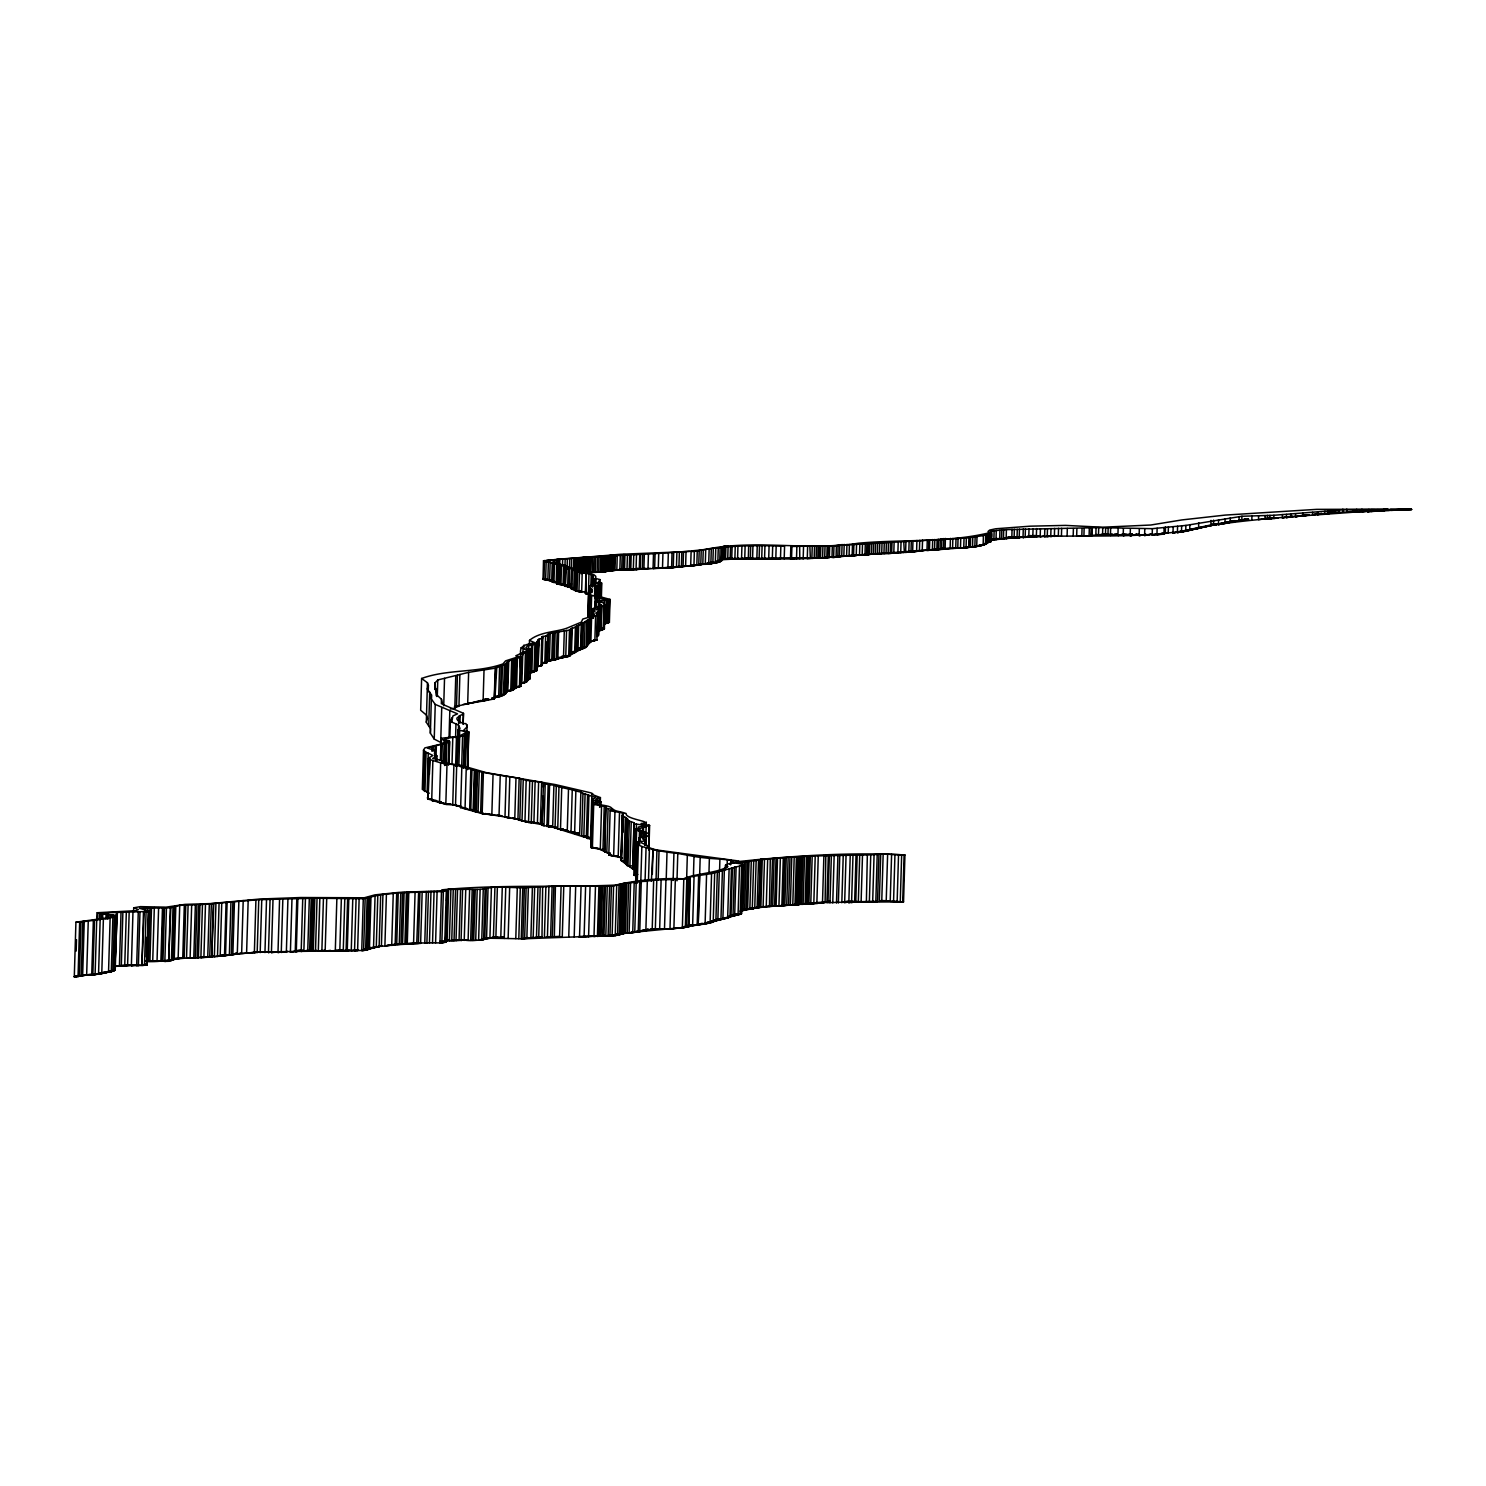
<?xml version="1.0" encoding="UTF-8"?>
<svg xmlns="http://www.w3.org/2000/svg" width="1486" height="1486" viewBox="0 0 1486 1486"><rect width="100%" height="100%" fill="white"/><g stroke="black" fill="none" stroke-linecap="round" stroke-linejoin="round"><path stroke-width="1.5" d="M519.821 683.95L526.1 682.185L530.149 678.303M441.732 707.503L440.692 742.406L434.228 739.099L430.383 733.192L430.457 728.66L426.315 722.252L427.429 718.24L426.482 715.175L420.668 710.252L421.615 678.47L427.448 682.761L428.414 685.287L427.299 689.002L431.46 694.872L431.404 699.052L435.249 704.42L457.539 713.856L452.877 715.955L451.763 722.159M891.711 901.222L903.544 901.872L869.347 902.039L870.759 854.859L883.167 854.023L904.937 854.933L903.544 901.872L890.207 901.389L891.6 854.32M502.528 816.241L482.17 813.622L460.641 807.66L460.753 805.895M728.623 916.788L741.458 913.76L742.907 865.131C739.378 862.047 724.276 862.493 726.784 866.319L727.899 866.561L725.317 867.898C714.19 873.322 693.925 873.824 683.579 878.802C660.508 877.873 637.643 880.009 615.706 885.08C557.807 887.644 499.537 884.3 441.806 889.835L443.682 890.764L398.787 892.399L374.936 894.869L364.237 897.785L300.915 897.525L259.753 899.03L210.622 903.581L184.951 904.38L166.042 907.166L140.371 906.627L133.703 907.816L138.477 909.562L135.895 910.677L97.166 912.738L113.976 915.432L107.141 917.884L75.916 922.193L74.3 976.729L94.027 974.092L74.3 976.729L78.535 975.466M76.176 951.059L76.51 939.691M78.034 976.859L79.668 922.23L110.131 918.088L116.837 915.673L101.382 913.351L102.757 912.887L146.092 911.512L148.693 911.011L139.517 908.262L170.258 907.816L179.732 905.364L196.969 904.714L195.39 957.95C178.84 957.17 162.81 962.742 146.222 961.442M81.006 921.673L79.39 976.265L74.3 976.729L79.798 975.429M82.844 921.264L81.21 975.856L74.3 976.729L86.374 974.705L83.216 974.89M84.256 920.967L82.64 975.54L89.439 974.482L86.652 975.206L88.268 920.633M115.444 916.286L114.106 970.748L91.723 974.946L93.358 920.373M116.837 915.673L115.221 969.931L92.838 974.946L94.472 920.373M96.701 920.168L95.085 974.742L114.106 970.748L98.54 974.166L100.156 919.685M96.85 920.02L97.166 912.738M97.389 920.391L97.593 913.649M99.339 918.422L99.469 913.927M100.881 918.459L101.011 913.946M102.107 918.552L102.237 914.039M102.645 918.627L102.775 914.113M103.388 919.24L101.772 973.627L112.862 971.175L114.478 917.178M105.915 918.868L106.063 914.336M107.419 918.942L107.549 914.41M108.311 918.794L108.441 914.261M110.131 918.088L108.534 972.197L112.862 971.175L98.54 974.166M111.283 971.603L112.88 917.605M115.165 951.114L116.224 914.93M116.502 912.218L114.942 970.135L111.431 970.934L115.221 969.931L112.36 969.801M114.886 966.383L117.394 912.181M121.035 912.144L119.419 966.179L115.778 966.327M115.016 966.179L126.347 965.213L115.165 966.03L124.731 965.77L126.329 911.865M129.189 911.81L127.592 965.603L124.731 965.77L129.171 965.027L124.731 965.77M132.068 965.008L127.592 965.603L131.381 965.621L132.978 911.865M133.573 912.274L133.703 907.816M138.272 911.902L136.675 965.64L131.381 965.621L135.282 965.008M140.408 965.101L136.675 965.64L138.384 965.584L139.981 911.81M143.492 911.661L141.894 965.454L138.384 965.584M144.235 911.568L141.894 965.454L147.095 964.916L142.637 965.398L147.095 964.916L148.693 911.011M145.424 912.2L145.554 907.723M146.092 911.512L144.495 965.343L147.095 964.916M146.352 956.965L146.798 937.313M147.69 912.2L147.82 907.705M146.575 965.12L148.359 910.509M148.377 961.442L149.975 907.742M151.516 907.686L149.919 961.386L145.609 960.606M154.321 907.537L152.724 961.219L147.393 960.755M158.612 907.63L157.033 961.275L147.894 960.736M162.476 907.705L160.897 961.331L164.444 960.755L162.94 961.238L164.519 907.63M164.444 960.755L161.677 961.238L163.274 907.612M179.732 905.364L178.134 958.804L181.626 957.876L162.94 961.238L164.853 961.368L166.451 907.779M174.846 906.256L173.249 959.77L164.853 961.368L168.68 961.293L170.258 907.816M170.871 907.593L168.68 961.293M173.026 907.184L171.429 960.662L164.853 961.368L173.249 959.77M174.271 906.683L172.673 960.179L164.853 961.368M175.812 905.958L174.233 959.473L170.481 959.9M184.32 904.844L182.741 958.173L183.372 957.393M184.208 958.024L185.787 904.751M188.109 904.77L186.53 958.098L190.115 957.653M191.675 904.807L190.097 958.117L193.849 957.69M193.793 957.987L195.372 904.751M195.39 957.95L197.229 957.931L198.808 904.733L258.75 899.717L313.583 898.231L363.29 898.733L380.676 894.721L400.793 892.715L443.367 891.544L448.623 889.334L480.127 889.352L494.931 886.956L522.756 887.811L555.43 886.195L613.588 885.935L623.358 883.501L656.793 879.991L688.185 878.988L690.303 876.814L711.571 873.601L742.907 865.131M197.229 957.931L198.4 957.801L199.978 904.621M202.468 904.547L200.889 957.671L198.4 957.801M213.52 956.092L200.889 957.671L203.898 957.486L205.477 904.38M199.718 957.151L207.743 957.263L209.322 904.268M203.898 957.486L209.749 957.114L211.328 904.12M213.873 956.278L209.749 957.114L211.718 956.965L213.297 903.971M213.798 903.785L211.718 956.965M215.934 903.525L214.356 956.65L209.749 957.114M219.074 903.209L217.495 956.427L214.356 956.65L224.627 955.071L217.495 956.427L224.627 955.071L220.207 955.331M221.748 903.042L220.169 956.26L229.308 954.792M226.058 902.671L224.497 955.851L228.621 954.904M227.098 902.522L225.538 955.665L241.364 953.325M230.943 902.225L229.364 955.312L236.868 953.028L237.296 954.012L262.316 951.746M232.893 901.909L231.314 954.996L241.011 953.232M232.856 954.792L234.435 901.686M237.296 954.012L238.874 900.887M243.202 900.535L241.642 953.548L258.174 952.006L363.606 950.446L381.642 945.95L370.144 948.235M266.421 951.672L246.602 953.065L248.181 900.163M255.926 899.829L254.366 952.712L258.174 952.006L257.171 952.619L258.75 899.717M260.18 952.619L261.759 899.736M264.954 952.582L266.514 899.773M272.997 899.81L271.436 952.563L273.387 951.727L268.464 952.582L270.043 899.773M283.715 951.802L277.993 952.526L279.554 899.847M282.823 899.81L281.263 952.452L285.442 951.709M287.912 899.717L286.352 952.34L287.541 951.319M300.599 950.427L290.402 952.247L291.962 899.532M296.791 899.179L295.231 951.876L300.785 950.52M297.85 898.993L296.29 951.709L302.642 950.056L301.175 951.467L302.735 898.826M305.429 898.659L303.868 951.263L308.029 950.353M309.311 898.491L307.751 951.04L310.63 950.724L312.19 898.25M309.627 950.947L311.187 898.454M312.023 950.687L313.583 898.231M314.828 898.306L313.286 950.743L316.444 950.297M315.496 950.891L317.038 898.473M322.258 950.408L318.301 950.984L319.843 898.603M323.428 898.696L321.868 951.059L324.245 950.13L325.155 951.133L342.114 950.26L339.811 950.91L341.353 898.807M326.716 898.751L325.155 951.133L330.486 950.371M342.114 950.26L335.297 950.966L336.858 898.77M344.789 898.9L343.247 950.891L349.173 950.26M347.631 898.863L346.089 950.836L349.47 950.297M348.801 898.807L347.26 950.78L353.557 950.278M352.776 898.881L351.253 950.761L357.216 950.278M358.628 950.316L354.541 950.687L356.083 898.919M357.606 950.631L359.129 898.863M363.29 898.733L361.748 950.52L366.838 950.056L368.379 897.934M365.147 898.528L363.606 950.446L366.838 950.056M365.612 950.297L367.153 898.306M369.605 897.618L368.045 949.703L361.748 950.52L369.438 949.071L370.98 897.042M364.85 949.535L373.525 947.882L375.066 895.928M377.815 895.185L376.274 947.121L364.962 949.461M380.676 894.721L379.134 946.638L381.642 945.95L370.274 947.845M382.942 894.516L381.4 946.359L411.529 943.034L441.844 942.867L446.134 941.92L447.657 890.448M386.416 894.293L384.893 946.136L395.202 944.372L387.084 945.207M393.251 893.643L391.71 945.449L395.406 944.502M395.146 945.022L396.688 893.29M398.229 893.049L396.706 944.725L420.631 943.387L422.173 891.711M397.264 944.019L399.251 944.297L400.793 892.715M402.576 892.566L401.034 944.074L399.251 944.297M404.099 892.417L402.576 943.963L401.034 944.074L418.42 943.461L419.944 891.804M406.421 892.232L404.898 944L402.576 943.963L405.938 943.963L407.48 892.194M407.257 943.87L408.799 892.139M413.554 943.61L415.096 891.897M418.643 891.749L416.767 942.941M457.781 736.722L457.985 729.793L466.808 732.115L458.933 736.313L441.398 738.263L441.528 739.396L447.49 740.901L440.265 744.282L424.885 747.885L423.491 750.133L422.321 789.363L429.305 793.227M423.696 790.645L424.847 751.396L423.491 750.133M426.315 722.252L427.448 682.761M424.94 791.518L426.092 752.343L424.847 751.396M428.209 691.882L428.414 685.287M428.73 725.539L429.714 692.03M427.114 792.502L428.265 753.216L426.092 752.343M428.507 758.176L429.863 758.807L427.987 799.115L428.507 758.176L432.928 755.464L428.265 753.216M430.383 733.192L431.46 694.872M429.398 774.299L429.863 758.807M424.773 943.201L426.296 891.563M431.98 751.322L432.11 746.771L448.883 742.108L449.236 740.678C432.556 737.205 465.192 738.579 468.257 733.155L468.814 731.836L463.446 730.555L467.236 726.71L465.917 723.589C462.127 724.276 451.521 718.035 460.14 716.493L459.936 723.199M426.891 943.164L428.432 891.489M433.132 750.913L433.262 746.362M434.748 689.448L434.934 682.947L437.776 679.956L468.629 672.359L495.172 668.161L504.404 664.744L508.769 660.899L521.809 656.738L520.936 686.309L511.165 689.151M432.872 760.628L431.702 800.322L445.819 804.335L456.406 804.929L452.728 804.873L453.917 764.696L440.655 762.857L429.175 759.365M434.228 739.099L435.249 704.42M436.234 695.745L434.934 682.947M434.655 756.745L435.082 745.991M429.454 942.96L430.996 891.359M436.921 696.544L436.438 689.132M437.293 696.098L437.776 679.956M436.085 754.869L436.364 745.786M436.03 760.832L436.16 756.43C438.704 755.594 432.723 754.424 434.785 752.157L434.042 750.207L427.411 748.071L432.11 746.771M436.884 760.46L436.977 755.817M432.537 942.941L434.079 891.34M441.342 703.807L441.472 699.256L436.717 694.854L437.051 692.086M440.395 760.572L440.859 744.765M447.007 764.194L445.819 804.335L450.425 804.372L439.484 802.793L440.655 762.857M441.342 746.083L441.398 738.263M435.584 942.96L437.107 891.433M441.751 762.281L442.289 744.337M443.72 705.794L444.537 678.359M443.422 763.823L444.24 739.991M444.648 765.513L445.466 743.111M441.472 891.563L439.949 942.941L446.134 941.92L445.781 927.747M445.577 764.956L446.227 742.74M446.19 764.714L446.859 742.517M443.367 891.544L441.844 942.867L446.134 941.92L440.45 942.495L446.134 941.92M448.233 764.213L448.883 742.108M449.051 737.149L449.831 710.735M448.512 765.216L449.032 747.365M448.772 763.785L449.441 741.663M449.051 763.563L449.719 741.403M449.886 737.372L450.351 721.527L451.893 717.701M444.778 942.495L446.302 891.117M446.58 900.887L446.896 889.687M440.283 941.065L442.159 942.273L445.67 941.604L446.079 928.174M446.543 912.478L447.212 890.077M445.373 941.177L446.394 927.487M446.524 923.01L447.527 889.482M451.985 764.436L452.784 737.855M448.623 889.334L447.1 940.749L441.398 941.845L445.67 941.604M450.314 709.026L454.809 708.135L455.756 676.26M468.592 939.765L449.385 940.805L448.772 939.672L447.1 940.749L449.385 940.805L450.908 889.26M455.57 737.558L455.961 723.886L450.351 721.527M454.809 708.135L456.481 707.02L457.428 675.201M455.608 766.293L456.462 737.632M453.917 764.696L456.704 765.16L455.515 805.393L467.087 808.7L462.722 807.53M453.267 889.297L451.744 940.787L460.084 939.895M456.889 765.866L457.725 737.186M459.88 674.495L458.951 706.24L456.481 707.02M457.279 765.531L458.561 725.261L455.961 723.886M458.58 723.608L458.784 716.902M459.471 737.446L459.676 730.518M458.877 765.216L459.713 736.592M454.029 940.768L455.552 889.334M457.539 889.408L456.016 940.749L460.084 939.988M461.682 766.665L462.592 735.941M463.075 723.682L463.483 713.317L442.531 704.308L441.472 699.256M460.641 807.66L461.83 767.092L456.704 765.16M463.149 724.388L463.483 713.317M463.372 768.262L464.468 734.938M459.044 940.731L460.567 889.464M464.059 767.538L465.044 734.678M465.118 766.85L466.084 733.991M465.211 767.073L466.177 734.233M468.629 672.359L467.681 703.807L454.437 706.704M466.901 731.446L467.106 724.648M462.592 889.464L461.069 940.749L462.109 939.598C475.947 943.053 489.897 936.514 503.754 937.257L504.237 938.446L522.868 938.836L611.805 935.567L603.948 935.92L605.434 886.009M466.251 768.039L465.044 808.793L473.347 810.223L470.765 810.149L471.991 769.395L461.83 767.092M467.366 736.09L467.496 731.446M467.217 768.151L468.257 733.155M467.551 769.655L468.647 732.449M467.7 768.968L468.814 731.836M464.226 940.434L465.75 889.371M470.765 810.149L472.102 809.591L469.65 809.74L470.858 769.005M468.109 940.285L469.632 889.315M474.331 770.287L477.563 770.974L476.356 811.802L477.749 811.523L473.105 811.133L474.331 770.287L471.991 769.395M474.981 770.528L473.774 811.337L476.597 811.263L475.557 811.616L476.765 770.788M470.69 940.378L472.195 889.501M476.319 770.714L475.111 811.56L476.597 811.263M472.288 940.415L473.793 889.594M473.718 940.397L475.241 889.594M479.291 771.364L478.083 812.173L482.876 812.675L480.647 813.065L481.854 772.181L477.563 770.974M475.706 940.304L477.21 889.482M484.027 669.945L483.099 701.039L463.205 704.42M480.127 889.352L478.622 940.174L483.619 939.691L485.142 888.684M483.377 772.739L482.17 813.622L493.315 814.774L491.829 815.108L493.055 774.15L481.854 772.181M481.761 939.988L483.266 889.092M486.293 888.256L484.77 939.301L478.622 940.174L494.522 937.22L481.297 938.966M488.04 887.866L486.535 938.892L482.188 939.449M489.043 699.423L483.099 701.039L494.262 698.94L495.172 668.161M494.262 698.94L495.897 667.047M496.826 666.694L494.987 697.807M491.42 887.272L489.916 938.26L504.237 938.446L505.76 887.439M499.612 666.1L498.702 696.767L491.717 698.234M492.089 698.067L500.336 696.432L501.246 665.821M494.931 886.956L493.408 937.963L497.587 936.979L495.86 937.982L497.383 886.956M502.472 665.468L501.562 696.061L500.336 696.432M500.243 774.93L499.017 815.944L521.159 819.919L517.927 819.585L519.153 778.218L493.055 774.15M493.055 697.881L503.494 695.281L504.404 664.744M494.912 696.804L504.293 694.575L505.203 664.149M502.064 694.333L500.522 695.689L505.704 693.665L505.314 684.526M506.262 663.74L505.37 694.073L501.191 695.169L504.293 694.575M505.704 693.665L506.615 663.406M505.054 693.163L506.819 662.236M508.101 661.734L507.19 691.9L505.909 692.402M508.769 660.899L507.71 691.454L503.995 692.606M502.287 887.142L500.763 938.168L503.754 937.257L495.86 937.982M509.828 776.658L508.602 817.987L510.274 817.709L504.98 817.077L506.206 775.896M511.648 660.564L510.757 690.656L504.497 691.882M517.444 657.759L516.571 687.498L510.757 690.656L512.28 690.358L513.172 660.323M514.36 659.821L513.469 689.801L512.28 690.358M515.493 659.208L514.602 689.132L506.169 691.139M508.138 938.465L509.661 887.569M515.642 688.241L516.534 658.428M514.769 818.99L512.15 818.006L518.298 819.139L514.769 818.99L515.995 777.68M520.341 657.183L519.468 686.811L515.902 687.164M520.676 654.36C518.985 644.441 526.936 644.831 534.533 642.621L529.499 640.373L529.369 644.664M520.843 672.211C520.044 654.249 516.385 656.496 528.719 651.221C536.149 648.732 521.865 648.936 527.14 646.577L527.363 645.537C539.771 645.091 533.808 640.355 542.854 637.921L541.721 636.751L547.814 635.636L546.997 662.663L542.111 663.573L546.997 662.663M521.883 683.43L522.756 654.044M522.831 654.917L523.035 648.267L520.88 647.729M523.759 649.475L523.889 645.091M515.791 938.595L517.295 887.774M521.029 778.961L519.803 820.383L539.009 823.207L522.013 821.015L523.239 779.556L519.153 778.218M525.431 653.338L524.558 682.65L520.119 683.523M519.84 683.523L526.1 682.185L526.973 652.911M518.8 938.688L520.304 887.774M528.217 651.76L527.214 681.535L523.759 682.204M527.864 680.291L528.719 651.221M528.644 649.754L528.775 645.37M528.589 679.604L529.443 650.627M522.756 887.811L521.252 938.836L541.981 936.886L542.65 886.77M523.239 779.556L526.174 780.299L524.948 821.832L527.809 822.092M529.796 662.347L530.186 649.085M530.149 679.046L531.004 649.568M524.372 887.755L522.868 938.836L527.734 937.592L526.861 938.372L528.366 887.421M531.542 644.738L530.706 673.084L536.743 670.65L537.43 641.283M531.858 672.434L532.694 644.2M526.137 887.514L524.632 938.52L527.734 937.592M529.759 780.986L528.533 822.575L531.245 822.947L532.471 781.283L526.174 780.299M534.923 643.754L534.087 671.765L529.722 672.675M531.375 672.118L535.462 671.17L536.297 643.327M532.378 671.282L530.613 671.969L536.743 670.65L536.743 653.914M535.424 669.387L537.133 668.793L537.951 639.63M537.133 668.793L538.471 640.317M537.115 667.455L538.805 639.11M535.127 781.432L541.628 782.342L540.402 824.061L543.226 824.006L542.279 824.693L533.883 823.114L535.127 781.432L532.471 781.283M537.988 666.824L539.399 638.757M532.397 887.235L530.892 938.112L539.009 937.09L536.465 937.815L537.969 887.086M558.532 582.846L543.022 579.15L543.505 560.761L620.479 554.278L689.393 551.51M538.582 666.397L540.978 665.672L541.796 638.126M533.158 938.056L534.663 887.216M541.647 645.723L541.926 636.621M542.966 578.518L549.987 580.004L543.969 579.559L544.452 560.556M537.412 823.355L538.638 781.729M542.91 636.342L542.037 665.449L536.873 666.527M543.505 560.761L546.161 561.857L545.622 579.911L546.737 579.67M545.622 636.027L544.823 663.165L546.235 662.496L546.662 641.971M547.851 580.19L548.371 562.08L546.161 561.857M541.851 662.997L546.384 661.753L546.922 643.549M540.217 886.956L538.712 937.592L541.981 936.886L536.465 937.815M556.08 827.461L541.963 825.324L543.523 782.843L541.628 782.342M543.133 796.069L541.963 825.324M543.393 787.246L543.523 782.843M989.88 540.44C1063.382 530.409 1138.369 543.635 1210.886 525.505C1268.988 516.478 1331.196 514.825 1388.128 509.215L1316.596 509.364L1225.226 515.085L1181.853 519.933L1150.758 525.022L1102.426 527.233L1065.573 525.394L1030.262 526.174L995.694 528.775L989.657 530.075L988.041 531.486L988.989 532.842C946.935 542.966 901.612 539.195 858.295 543.226C807.752 551.139 755.092 539.046 705.516 549.411C654.899 555.337 603.799 554.798 553.182 559.776L552.736 581.546L554.278 580.84L549.616 580.469L550.154 562.302L548.371 562.08M585.094 622.17L584.332 647.729L577.07 649.233C587.472 651.611 587.583 639.704 596.926 639.964L597.651 615.13C589.162 617.526 583.979 623.637 575.416 626.943L569.472 630.064L548.631 633.705L547.832 660.954L546.384 661.753M543.969 825.956L545.213 784.032L543.207 783.438M550.191 633.556L549.393 660.768L547.832 660.954L569.881 656.069L570.661 629.748M552.142 581.88L552.513 562.674L550.154 562.302M554.705 559.609L553.925 582.475L556.228 582.716L557.324 582.382L552.29 582.01L552.513 562.674M553.368 562.934L552.829 581.193L549.616 580.469M548.167 784.459L549.597 784.719L548.353 826.699L551.77 826.197L546.922 826.42L548.167 784.459L545.213 784.032M583.478 622.671L582.716 648.305L569.621 655.456L549.393 660.768L551.752 660.434L552.569 633.296M545.882 886.659L544.396 937.202L558.959 936.403M551.752 660.434L552.829 660.118L553.628 633.017M556.266 563.714L556.396 559.349M556.228 582.716L556.767 564.123L552.829 563.658M555.151 632.776L554.352 659.803L549.393 660.768L563.51 657.406L564.308 630.677M557.213 564.94L564.327 565.869L565.98 567.299L565.423 586.357L571.739 587.249L556.656 583.812L557.213 564.94L560.055 564.364L556.767 564.123M557.436 563.64L557.566 559.256M564.327 565.869L563.77 584.741L556.656 583.812L557.882 564.81M547.424 937.016L548.928 886.436M558.29 565.664L558.495 559.163M560.018 565.423L559.442 584.351L557.993 584.184L558.55 565.256M558.625 632.052L557.826 658.967L554.352 659.803L556.377 659.431L557.176 632.479M559.702 565.59L559.888 559.126M549.597 784.719L553.906 785.147L552.662 827.2L583.812 836.99L590.091 837.621M563.64 565.776L563.083 584.648L564.011 584.184L560.946 584.518L561.504 565.609M563.77 886.325L562.265 936.942L550.619 936.886L552.105 886.306M562.47 565.46L562.674 559.126M555.04 828.204L556.303 786.131L553.906 785.147M553.851 886.232L552.346 936.849L559.59 936.923L561.095 886.288M564.55 566.352L563.993 585.354L566.147 585.354M555.43 886.195L554.352 936.273M564.921 567.466L565.163 559.145M557.733 828.947L563.12 829.002L557.733 828.947L558.977 786.744L556.303 786.131M564.921 585.874L565.497 566.89M565.219 586.171L565.776 567.15M567.058 569.398L567.355 559.089M561.727 787.524L568.506 789.01L567.243 831.287L568.005 830.711L560.482 829.708L561.727 787.524L558.977 786.744M571.386 583.404L571.256 587.713L567.671 587.044L568.246 567.819L565.98 567.299M563.064 656.775L569.881 656.069L565.757 656.998L566.556 630.361M569.435 569.268L569.732 559.052M568.246 567.819L569.77 567.986L569.194 587.23L570.643 586.951M568.674 656.44L569.472 630.064M586.691 592.134L576.048 591.094L570.754 588.475L571.831 568.358L569.77 567.986M571.441 568.284L571.701 559.015M569.881 646.633L570.401 629.024M571.33 569.027L572.519 569.435L571.943 588.846L574.376 588.122L571.256 587.713M571.627 628.374L570.847 654.75L567.633 655.605M573.466 570.438L573.819 558.903M571.441 654.044L572.221 627.779M572.519 569.435L574.32 570.048L573.745 589.422L576.085 589.162M574.896 570.308L575.249 558.755M575.082 590.035L575.472 570.29L574.32 570.048M575.714 590.722L575.472 570.29M576.271 570.16L576.605 558.625M576.624 571.367L576.048 591.094L580.617 590.778L578.908 591.614L579.503 571.831L576.308 571.014M575.416 626.943L574.655 652.986L570.568 653.673M579.503 571.831L582.233 572.073L581.639 592.041L577.014 591.279L578.035 558.587M570.122 653.45L575.546 652.094L576.327 626.089M578.444 572.184L578.853 558.457M568.506 789.01L572.259 789.79L571.014 832.141L575.231 832.383L567.243 831.287M576.549 651.277L577.311 625.439M578.853 572.017L579.261 558.29M568.748 936.979L570.234 886.529M579.707 571.887L580.116 558.216M578.741 624.603L577.98 650.385L571.85 651.982M580.264 571.776L580.654 558.123M581.007 573.689L581.472 557.844M581.806 573.466L582.289 557.64M582.066 573.373L582.531 557.51M578.5 833.627L574.599 833.535L575.862 790.979L572.259 789.79M574.933 650.701L580.506 649.419L581.267 623.786M582.902 573.28L583.366 557.454M581.955 623.377L581.193 649.048L577.107 649.902M577.311 649.716L581.583 648.676L582.345 622.95M583.812 573.132L584.295 557.269M553.182 559.776C530.799 560.742 568.581 564.996 566.519 566.11C579.001 571.237 589.31 573.893 603.725 571.497L584.518 572.872L585.001 556.99M574.19 936.942L575.676 886.659M585.986 573.076L586.004 593.731L588.345 594.326L585.335 593.416L585.986 573.076L587.88 572.593L582.233 572.073M586.004 572.723L586.487 556.86M579.614 834.872L580.877 792.112L575.862 790.979M587.49 572.704L587.954 556.916M577.385 649.103L586.171 647.302L586.933 621.668M589.088 556.916L588.623 572.593L592.45 572.11L592.524 556.674M586.71 646.819L587.509 620.684M588.958 573.986L587.899 616.04L589.459 617.526L590.128 594.994C585.447 592.673 596.518 593.081 590.629 590.481C597.836 589.533 579.651 585.8 595.905 585.075L594.047 583.738L598.932 582.772C592.115 582.716 599.842 578.908 593.1 578.407L592.58 577.738C596.09 575.528 588.363 573.559 586.598 573.559M580.877 792.112L582.958 793.32L581.695 836.172L585.651 835.931M587.286 645.686L588.029 620.256M588.029 616.467L588.697 593.991M590.035 556.786L589.57 572.519L590.574 572.147M589.255 609.111L589.218 586.246M587.862 644.924L588.623 619.588M588.902 616.894L589.57 594.381M589.459 592.58L589.589 588.196M603.948 935.92L579.54 936.886L581.045 886.715M589.701 593.917L589.886 587.416M589.979 594.363L590.183 587.824M590.685 572.389L591.149 556.674M590.852 585.911L591.205 574.618M583.812 836.99L585.094 794.063L582.958 793.32M589.459 642.714L590.221 617.637M589.738 642.119L590.481 616.969M590.982 617.953L591.651 595.347L590.128 594.994M592.245 586.71L592.598 575.379M590.871 641.711L591.614 616.634M592.301 586.951L592.58 577.738M592.895 585.335L593.193 576.011M592.32 617.526L592.58 608.703L601.57 604.895L599.805 604.17L599.768 602.592L595.236 601.681L595.05 608.071M593.49 586.153L593.694 579.28M600.827 556.693L600.381 572.036L602.034 571.794L593.731 572.277L594.196 556.786M587.602 794.713L591.818 796.292L590.536 839.33L586.32 837.658L587.602 794.713L585.094 794.063M592.691 616.709L592.84 612.232L595.18 611.062L593.23 609.594L592.97 618.399M593.36 618.046L593.62 609.204L592.58 608.703M594.419 585.763L594.623 578.834M585.595 886.733L584.109 936.682L600.325 935.623L598.895 936.403L600.381 886.232M594.623 597.706C597.632 594.047 591.688 589.831 596.536 589.478C591.019 587.639 597.669 587.397 595.384 585.948L594.809 609.539M594.994 585.744L595.106 581.546M595.719 556.86L595.273 572.091L597.112 571.961L597.558 556.804M587.676 838.661L588.958 795.642M595.44 595.905L595.7 587.156M595.905 597.576L596.202 586.116M595.607 615.91L594.864 640.819L589.106 641.729M595.7 608.368L596.072 601.254L605.694 599.174L591.651 595.347M596.239 597.576L596.332 585.67L601.811 583.069L601.366 597.911M596.35 605.359L596.536 589.478M596.369 606.474L596.648 597.316M597.019 602.164L597.149 597.576M597.093 596.369L597.409 585.503M599.527 610.579L597.669 611.898L596.945 636.491L598.802 635.079L599.527 610.579L596.257 609.501L598.208 609C593.861 606.455 610.282 606.975 602.387 602.48L598.171 601.681L610.077 599.415L609.39 622.244L603.78 623.786L609.39 622.244L605.118 622.857M599.118 556.767L598.672 572.11L600.158 571.906M610.43 853.373C603.52 852.295 599.23 847.261 591.168 847.652L592.338 800.155L595.775 797.369L591.818 796.292M598.171 598.301L598.561 585.28M588.586 936.719L590.072 886.64M592.338 800.155L597.595 801.586L592.078 803.424L591.168 847.652L592.933 847.28L590.778 846.89M598.728 598.821L599.174 583.849M598.635 606.529L598.765 602.257M598.858 598.542L599.304 583.645M592.152 832.662L591.056 843.602M592.951 805.338L593.155 798.521M598.208 635.841L598.932 607.328M599.137 599.155L599.582 584.109M599.805 584.202L599.935 579.577L595.812 578.481L595.756 576.252C593.007 572.63 586.58 574.896 589.348 572.333M592.45 804.13L593.694 804.446L592.394 848.042L599.898 848.785M600.195 598.338L600.641 583.515M598.226 631.346L599.378 630.937L600.103 606.994M601.087 591.224L601.347 582.735L598.486 581.918L599.935 579.577M601.979 556.656L601.533 571.98L600.381 572.036L604.003 571.404M599.378 630.937L600.79 630.435L601.496 606.585M603.149 556.581L602.684 571.831L601.533 571.98L616.82 570.122L602.684 571.831L608.424 570.847L608.87 555.578M600.79 630.435L601.941 606.121M597.298 802.626L597.428 798.093L600.437 797.61L600.177 806.694M604.375 556.414L603.91 571.794L608.424 570.847L602.684 571.831L617.284 569.844M595.477 886.473L593.991 936.644L598.226 935.92M601.236 629.971L603.149 629.47L603.855 605.694M604.059 614.517L604.468 600.604M605.842 556.266L605.396 571.553L606.957 571.144L607.421 555.894M604.709 605.341L604.003 629.098L599.582 630.287M599.044 802.291L599.192 797.759M600.084 629.897L604.393 628.727L605.099 604.988M606.325 571.348L606.79 556.098M599.62 807.251L599.75 802.663L601.068 801.957L600.938 806.545M606.307 600.455L605.619 623.563L607.997 622.894L608.684 600.01M607.533 571.014L607.978 555.783M598.914 886.343L597.409 936.496L600.325 935.623M606.864 623.284L607.533 600.307M601.589 805.523L600.288 849.416L604.43 849.453L602.945 850.103L604.245 806.174L593.694 804.446M609.576 555.43L609.13 570.717L611.192 570.234L611.285 555.225M608.536 615.148L608.944 601.384M610.486 555.318L610.022 570.587L611.192 570.234L600.381 572.036M609.557 599.731L608.87 622.541L603.78 623.786L607.997 622.894M600.251 936.273L601.737 886.213M602.424 886.158L600.938 936.199L604.616 935.326L602.573 936.106L604.059 886.12M611.656 570.345L612.102 555.132M612.826 555.095L612.362 570.252L614.09 570.122L614.535 555.058M604.468 851.645L605.824 806.972L604.245 806.174M613.477 555.058L613.737 569.992M604.858 852.202L605.824 806.972M615 570.141L615.445 555.058M606.177 808.068L608.09 808.644L606.79 852.797L609.892 852.871M609.594 886.046L608.108 935.994L609.539 935.697L605.805 935.883L607.272 885.916M617.266 554.984L616.82 570.122L671.598 567.782L703.138 564.067L693.962 565.627L694.371 551.436C724.165 545.548 753.681 544.879 784.571 546.328L784.199 558.81L744.746 558.457L720.989 559.776M622.318 857.979L608.814 855.026L610.133 810.762L613.124 809.647L608.09 808.644M623.749 554.427L623.303 569.565L626.498 569.008L619.866 569.9L620.312 554.724M611.415 886.027L609.929 935.939L608.108 935.994L612.176 935.548M622.17 554.612L621.724 569.788L623.303 569.565M610.616 854.58L608.814 855.026L617.693 856.14L613.644 856.122L614.963 811.635L610.133 810.762M619.569 933.449L628.578 932.762L609.929 935.939L612.121 935.753L613.588 885.935M645.964 568.414L624.529 569.602L624.974 554.482M616.709 885.675L615.241 935.493L612.121 935.753L619.383 934.917L615.241 935.493L619.383 934.917L620.609 884.374M619.513 812.378L618.195 856.939L621.092 857.478L622.411 812.861L614.963 811.635M627.445 554.742L626.981 569.825L632.404 569.305L630.77 569.77L631.197 554.835M617.526 935.233L619.012 885.359M629.265 569.844L629.711 554.817M635.246 865.149L635.116 869.681L633.017 869.199L620.999 860.468L622.318 815.628L623.637 813.381L622.411 812.861M620.999 860.468L621.91 846.649M622.374 830.953L622.838 815.275M621.092 884.04L619.606 934.285L609.929 935.939C632.925 932.521 610.226 936.96 615.761 934.211L628.578 932.762M623.024 813.845L621.631 860.821L625.866 861.248M622.95 832.364L623.358 818.953M622.058 883.761L620.554 934.044L614.795 934.898L623.99 933.505L625.476 883.297M614.22 935.233L621.872 933.765L623.358 883.501M624.027 862.307L625.365 817.411L622.318 815.628M650.366 568.358L633.315 569.732L633.76 554.798M624.361 883.408L622.875 933.654L623.86 933.097L621.872 933.765M625.253 863.255L626.572 818.284L625.365 817.411M626.275 864.22L627.612 819.157L626.572 818.284M626.646 865.502L627.612 819.157M642.732 553.981L642.286 568.859L636.045 569.64L636.491 554.761M625.383 933.338L626.869 883.167M627.984 820.421L629.321 821.164L627.965 866.245L631.587 865.855M628.671 883.167L627.185 933.227L654.75 928.824L671.913 928.843L688.631 926.948L638.2 931.833L639.686 882.145M629.897 866.821L631.234 821.684L629.321 821.164M639.296 569.435L639.742 554.538M630.584 883.111L629.098 933.097L648.398 929.382L627.185 933.227L632.386 932.316M640.206 569.138L640.652 554.204M632.609 868.753L633.983 822.798L631.234 821.684M633.017 869.199L633.983 822.798M634.373 823.801L645.277 825.454L638.237 827.126L638.72 828.185L635.172 829.299L633.816 875.161L637.345 875.403L633.816 875.161L635.395 874.734M684.972 926.261L688.501 926.8L671.913 928.843L654.75 928.824L632.72 932.651L634.206 882.777M643.902 568.636L644.348 553.814M636.249 831.064L636.454 824.247M635.265 875.978L636.621 830.061L635.172 829.299M635.729 882.461L636.937 842.228L640.837 841.206L638.869 837.974L646.113 835.485L646.206 834.408L636.621 830.061M636.119 883.111L636.937 842.228M636.212 882.554L634.745 932.372L654.75 928.824L652.187 929.753L653.654 880.344M637.773 848.543L637.958 841.838M637.253 883.223L638.386 844.94L640.002 843.844L637.327 842.803M638.739 842.413L638.869 837.974M639.166 842.395L639.519 830.934M640.002 838.364L640.206 831.454M648.007 568.562L648.435 553.888M640.447 838.958L640.652 832.049M641.395 837.157L641.525 832.55M640.763 882.591L641.841 846.481L638.386 844.94M641.246 881.867L639.779 931.536L654.75 928.824L645.853 930.626L647.32 881.068M642.676 832.383L642.862 827.423L649.623 825.492L641.042 823.56C656.088 821.832 625.104 819.548 626.126 813.492C616.857 810.372 615.78 812.155 610.95 807.455C607.254 804.52 586.301 804.335 599.75 802.663M643.029 837.788L643.159 833.163M643.382 833.925L643.587 827.07M644.701 844.531L644.831 840.11C638.07 837.305 648.713 838.197 649.103 833.795L638.441 829.262L642.862 827.423M644.72 845.534L644.831 840.11M644.887 838.178L645.035 833.553M653.506 553.869L653.06 568.414L675.294 566.946L671.598 567.782L672.025 553.201M645.407 845.107L645.556 840.482M645.946 833.442L646.299 822.018M645.054 881.551L646.057 847.652L641.841 846.481M646.057 845.367L646.336 836.507M655.066 553.888L654.639 568.376L670.558 567.429L667.901 567.931L668.328 553.349M648.62 836.321L648.955 824.953M648.658 847.243L648.992 835.671M648.62 849.973L649.103 833.795M648.955 848.246L649.623 825.492M648.49 880.065L649.438 848.395L646.057 847.652M658.279 568.172L658.725 553.554M651.37 881.384L653.041 849.472L652.298 874.381M662.942 553.442L662.496 568.042L666.805 567.689M656.05 879.898L656.923 850.401L652.317 849.676M655.326 929.307L656.793 879.991M658.149 880.288L659.041 850.754L656.923 850.401M661.121 879.731L659.654 929.159L662.663 928.731M673.678 552.996L673.251 567.522L694.073 565.423L676.464 567.095L676.892 552.643M664.502 928.806L665.951 879.563M666.211 879.489L667.01 852.128L659.041 850.754M679.362 552.346L678.935 566.76L683.077 566.37L683.504 551.975M671.449 879.619L670 928.453L671.913 928.843M681.833 552.068L681.405 566.463L682.26 566.036M673.121 880.455L673.938 853.094L667.01 852.128M675.331 879.563L673.901 928.1L682.111 927.951M685.603 566.296L686.03 551.919M676.984 880.845L677.783 853.41L673.938 853.094M683.801 879.303L682.371 927.431L684.693 927.598M686.662 878.152L687.331 855.193L677.783 853.41M686.792 879.118L685.362 926.967L682.371 927.431L688.501 926.8M696.823 565.367L697.231 551.232M688.185 878.988L686.755 926.818L685.362 926.967L688.631 926.948L689.95 877.799M687.832 926.818L686.755 926.818L688.631 926.948L689.337 877.279M693.962 565.627L698.773 564.959L699.182 550.86M693.349 925.258L684.972 926.874L688.854 926.112L690.303 876.814M703.101 564.011L698.773 564.959L700.798 564.624L701.206 550.563M693.386 877.093L693.999 856.456L687.331 855.193M703.231 550.303L702.822 564.327L700.798 564.624M688.854 926.112L692.625 925.611L694.073 876.313M707.225 563.25L711.515 562.321L702.822 564.327L705.293 564.29L705.701 550.322M703.194 923.493L692.625 925.611L697.175 925.128L698.643 875.83M699.646 875.663L698.179 925.016L700.185 857.403L693.999 856.456M709.119 550.061L708.692 563.937L705.293 564.29L713.503 562.34M722.122 547.238L721.397 561.132L708.692 563.937L710.865 563.677L711.274 549.839M713.261 549.56L712.853 563.343L710.865 563.677L721.397 561.132L721.806 547.758M715.732 549.188L715.323 562.915L712.853 563.343L721.397 561.132L705.293 564.29M706.574 874.437L705.107 923.976L692.625 925.611M720.116 548.334L719.726 561.894L715.323 562.915L717.831 562.432L718.24 548.78M708.971 872.171L709.379 858.369L700.185 857.403M742.016 885.545L741.458 913.76L705.107 923.976L710.104 922.899L711.571 873.601M717.627 561.374L722.233 560.018L722.623 546.829M722.976 546.532L722.233 560.018M716.048 561.225L723.255 559.312L723.663 546.086M710.104 922.899L713.206 922.082L714.673 872.858M724.778 545.845L724.388 558.996L723.255 559.312M725.911 545.752L725.521 558.847L780.484 558.717L780.856 546.179M713.206 922.082L698.067 924.924L715.88 920.93L717.348 871.762M728.121 545.715L727.731 558.736L731.001 558.272L730.183 558.736L730.555 545.715M713.317 921.171L717.849 920.205L719.317 871.093M719.577 870.647L719.911 859.112L709.379 858.369M711.831 921.19L720.951 919.593L722.419 870.276M732.134 545.734L731.744 558.736L738.951 558.29L737.576 558.717L737.966 545.789M724.351 869.979L722.883 919.351L729.997 917.103L731.446 868.195M725.298 869.626L725.428 865.168M725.595 869.05L725.725 864.611M734.883 558.625L735.273 545.659M727.1 866.728L727.304 859.781L719.911 859.112M727.657 918.162L729.106 869.143M730.648 864.871L730.778 860.245L727.304 859.781M732.449 867.638L731.001 916.565L722.939 918.255M745.118 546.161L744.746 558.457L749.78 558.104L741.551 558.736L741.923 546.068M734.455 866.988L733.007 915.859L728.437 916.379M741.663 865.818L740.214 914.336L734.678 915.562L736.127 866.71M748.665 546.124L748.312 558.495L816.724 558.03L770.64 558.513L772.33 558.643L772.701 545.956M738.059 914.893L739.508 866.282M750.69 546.068L750.319 558.55L751.879 558.253L744.746 558.457M742.22 878.635L742.703 862.456C784.757 855.23 828.073 855.862 870.759 854.859M752.566 558.606L752.938 546.105M744.486 862.047L743.037 910.454L741.273 910.955M746.046 861.527L744.597 909.915L740.065 911.141L762.281 906.739L778.943 905.903L760.869 907.017L741.718 910.416L752.566 908.132L743.78 909.841L752.566 908.132L747.607 909.246L749.055 860.933M746.232 909.488L747.662 861.118M757.228 546.179L756.857 558.755L759.123 558.829L759.495 546.179M751.284 860.803L749.854 908.986L769.469 906.2L770.287 858.629M761.705 558.81L762.095 546.049M753.718 860.561L752.288 908.633L759.253 907.333L760.683 859.279M764.937 546.049L764.566 558.885L765.661 558.476M761.203 859.131L759.773 907.222L749.854 908.986L762.281 906.739L749.854 908.986L759.253 907.333L754.739 908.169L756.17 860.171M757.136 907.797L758.566 859.855M768.708 558.755L769.079 545.975M760.256 859.54L758.826 907.519L754.739 908.169M760.869 907.017L762.281 858.889M763.098 906.794L764.51 858.722M776.175 546.012L775.803 558.662L770.64 558.513M766.256 906.609L767.686 858.722M772.534 858.536L771.123 906.274L777.234 905.847L776.101 906.033L777.512 858.165M774.113 858.388L772.701 906.163L774.596 906.088L776.026 858.221M780.354 858.109L778.943 905.903L829.968 901.445L816.854 903.488L818.266 855.862M784.199 558.81L790.478 558.94L790.831 546.495L833.98 545.678L966.346 538.025L983.416 535.592L990.939 532.861L990.14 531.356L991.664 530.966L1006.412 529.629L1098.711 527.623L1152.374 528.663L1185.884 525.412L1241.943 516.255L1273.911 515.27L1343.418 509.754L1411.7 509.364L1390.45 509.271L1391.212 510.367L1411.7 509.531L1339.016 512.373L1339.072 509.977M791.908 546.532L791.536 558.977L796.496 558.996L810.353 558.327L809.87 546.421M783.289 858.035L781.859 905.773L799.951 904.305L797.109 904.621L798.521 857.05M784.682 857.961L783.271 905.68L791.351 904.714L790.348 905.03L791.778 857.162M786.243 857.682L784.812 905.476L786.41 904.937L782.862 905.271M796.496 558.996L796.867 546.607M786.726 905.308L788.156 857.459M789.976 857.273L788.564 905.16L791.351 904.714M799.654 546.644L799.802 558.773M794.211 857.069L792.781 904.863L798.205 904.398L796.087 904.658L797.499 856.995M803.164 558.959L803.536 546.662M795.01 904.733L796.422 857.069M807.622 546.588L807.269 558.792L808.904 558.532M798.576 904.547L799.988 856.995M799.524 904.491L800.935 856.939M800.49 904.454L801.92 856.828M802.942 856.735L801.53 904.417L823.671 902.801L822.482 903.098L823.894 855.472M812.229 546.272L811.876 558.439L816.724 558.03M803.109 904.324L804.52 856.53M814.179 558.272L814.532 546.124M806.545 856.512L805.133 904.287L812.693 903.228L808.904 904.027L810.316 856.289M875.997 553.721L816.13 558.216L816.483 546.105M808.05 856.419L806.619 904.231L807.269 903.414M807.678 904.101L809.09 856.345M818.154 546.105L817.802 558.179L853.113 555.318L849.063 556.228L849.398 544.526M819.325 546.031L818.972 558.086L835.912 556.916M820.848 545.919L820.476 557.974L822.594 557.863L822.947 545.845M812.192 856.27L810.762 903.971L821.108 902.931M813.808 903.748L815.22 856.103M824.693 557.826L825.046 545.864M827.182 545.808L826.829 557.733L829.355 557.64L829.708 545.752M828.538 545.752L827.683 557.529M832.346 545.715L831.993 557.547L855.732 555.077M842.079 544.452L841.726 556.228L833.627 557.454L833.98 545.678M825.807 855.36L825.101 902.689L822.482 903.098M836.061 557.287L836.414 545.492M828.334 855.137L826.922 902.745L829.968 901.445L825.696 902.021M837.788 556.934L838.141 545.028M829.374 855.063L827.962 902.652L874.195 901.278L872.672 901.983L855.769 902.132L857.181 854.821M839.831 544.768L839.479 556.618L841.615 555.95L838.717 556.303M829.968 902.782L831.38 855.193M832.754 902.931L834.166 855.379M843.844 556.117L844.197 544.396M836.507 902.986L837.918 855.472M846.593 556.135L846.946 544.415M838.364 902.968L839.776 855.434M841.819 902.764L843.231 855.304M852.481 544.47L852.128 556.043L856.01 555.151M853.558 555.875L857.701 555.151L853.558 555.875L853.893 544.378M846.054 855.323L844.661 902.745L851.534 901.24L862.344 901.798L861.1 902.132L862.512 854.877M856.233 555.523L856.568 544.192M857.589 901.723L848.822 902.708L850.233 855.36M859.837 543.95L859.502 555.337L873.452 554.055L871.52 554.167L871.855 542.761M852.983 855.286L851.589 902.615L855.063 901.612M862.512 543.839L862.177 555.244L870.889 553.869L868.047 554.649L868.381 543.3M854.636 902.299L856.047 854.97M865.298 543.672L864.963 555.04L870.889 553.869L866.542 554.872L866.895 543.523M858.314 902.132L859.725 854.84M869.514 554.427L869.849 543.059M929.772 539.659L929.456 550.284L938.576 549.114L873.452 554.055L873.787 542.631M884.281 542.724L883.947 553.832L885.47 553.479L875.384 554.074L875.718 542.669M867.341 854.877L866.375 901.853L861.1 902.132M877.743 542.761L877.409 554.074L880.399 553.461L879.471 553.999L879.805 542.799M881.7 553.944L882.034 542.799M874.065 854.821L872.672 901.983L876.74 901.259M875.811 901.872L877.204 854.729M886.38 542.613L886.065 553.702L904.342 552.29L903.767 541.74M877.539 901.742L878.932 854.636M888.461 542.446L888.126 553.554L904.342 552.29M879.322 901.445L880.734 854.32M890.56 542.204L890.225 553.312L893.81 552.792L894.126 541.851M892.027 541.963L891.693 553.015L890.095 552.848M881.755 901.129L880.789 900.535L889.612 900.832L881.755 901.129L883.167 854.023M886.213 901.129L887.625 854.078M897.897 552.699L898.213 541.851M900.72 552.606L901.055 541.777M893.55 901.742L894.943 854.729M923.902 550.582L905.606 552.42L905.921 541.61M897.135 902.002L898.528 855.044M932.688 539.529L932.372 550.099L934.601 549.448L908.819 552.03L909.135 541.183M900.256 902.095L901.649 855.193M911.308 540.904L910.992 551.789L919.407 551.176L919.723 540.347M912.961 540.7L912.645 551.585L916.602 551.325L916.918 540.44M902.689 902.169L904.082 855.286M922.23 550.972L922.546 540.198M929.456 550.284L930.44 549.969L926.967 550.637L927.283 539.957M928.88 539.808L928.564 550.452L930.44 549.969M941.01 548.594L964.637 547.647L934.527 549.95L934.824 539.437M937.146 539.325L936.83 549.727L950.13 548.39L950.427 538.378M938.502 539.214L938.205 549.56L945.115 548.613L945.412 538.452M940.341 538.991L940.025 549.281L943.536 548.743L943.833 538.526M941.901 538.768L941.604 549.021L942.83 548.408L934.527 549.95M964.637 547.647L952.563 548.334L952.86 538.471M956.018 538.471L955.721 548.297L957.541 547.944M958.061 538.322L957.764 548.167L959.993 547.758M960.773 538.155L960.476 547.981L962.947 547.702M964.043 538.062L963.745 547.832C974.277 545.771 994.803 547.87 991.311 532.285M966.346 538.025L966.049 547.758L975.15 546.421L986.035 543.82L986.314 534.44M968.891 547.461L969.188 537.616M969.559 537.43L969.262 547.331L963.745 547.832L971.417 546.829L970.321 547.164L970.618 537.245M970.321 547.164L972.531 547.034L972.81 537.152M975.15 546.421L972.531 547.034L974.853 546.774L975.15 536.948M977.008 536.725L976.711 546.476L974.853 546.774L980.704 545.269L977.547 545.882M985.738 534.756L985.459 544.192L976.711 546.476L983.138 545.102L983.416 535.592M986.76 534.161L986.481 543.449L984.196 544.229M987.577 533.79L987.298 542.91L983.138 545.102M988.097 533.418L987.837 542.464L985.032 543.393M990.085 541.145L991.032 541.443L985.98 542.501L989.304 542.223L989.565 533.177M990.939 532.861L990.679 541.926L989.304 542.223M991.664 530.966L991.385 540.031L997.942 538.694M994.134 530.725L993.874 539.789L998.128 538.842M999.967 538.824L996.01 539.492L996.289 530.483M999.929 530.353L999.651 539.325L1009.811 537.115L1003.904 538.136M1001.805 530.149L1001.545 539.102L1009.811 537.115L1003.44 538.805L1003.7 529.87M1006.412 529.629L1006.152 538.545L1014.325 537.04M1012.059 529.35L1011.799 538.173L1015.848 537.319M1018.207 537.263L1014.102 538.099L1014.362 529.313M1021.514 537.133L1017.018 538.043L1017.278 529.313M1019.192 537.876L1019.452 529.183M1023.278 528.979L1023.018 537.579L1033.197 535.536L1025.154 537.468L1025.414 528.942M1035.018 535.796L1028.776 537.078L1029.036 528.682M1039.568 535.647L1032.807 537.04L1033.067 528.644M1036.596 528.552L1036.336 536.892L1040.479 535.87M1040.423 528.775L1040.181 537.022L1044.454 535.536M1044.825 528.812L1044.584 536.948L1050.825 535.703M1047.481 528.719L1047.24 536.78L1051.772 535.796M1054.874 535.722L1050.751 536.539L1050.992 528.533M1054.596 528.422L1054.373 536.409L1058.534 535.592M1058.311 536.205L1058.534 528.31M1061.431 536.112L1061.654 528.31M1067.097 536.149L1067.32 528.422M1073.171 536.242L1073.394 528.57M1076.886 528.663L1076.663 536.297L1080.935 535.61M1081.808 536.279L1082.031 528.719M1091.82 528.143L1091.597 535.684L1083.907 536.205L1084.13 528.663M1089.312 528.682L1089.089 536.112L1091.597 535.684M1090.873 535.982L1091.095 528.459M1102.761 527.679L1102.556 535.034L1105.343 534.273L1091.894 535.387L1092.117 527.901M1105.343 534.273L1095.832 535.09L1096.055 527.679M1098.711 527.623L1098.488 535.016L1102.203 534.514M1105.677 527.809L1105.454 535.109L1109.113 534.273M1112.457 534.384L1107.943 535.313L1108.166 528.05M1117.231 534.347L1110.432 535.369L1110.636 528.18M1118.122 528.44L1117.918 535.406L1126.852 534.05M1132.369 534.161L1123.193 535.517L1123.397 528.7M1139.149 534.05L1130.177 535.647L1130.382 528.886M1145.817 534.384L1139.13 535.666L1139.316 529.035M1151.278 534.254L1144.591 535.536L1144.777 528.997M1152.374 528.663L1152.189 535.183L1156.721 534.291M1165.488 526.806L1165.303 533.363L1163.928 534.087L1156.944 534.849L1157.13 528.236M1163.928 534.087L1164.132 527.474M1168.219 533.233L1168.405 526.713M1226.173 522.403L1172.993 533.047L1173.178 526.638M1177.581 526.285L1177.395 532.601L1225.913 522.366M1189.859 524.632L1189.692 530.409L1181.481 532.044L1181.649 525.914M1185.698 531.412L1185.884 525.412M1181.481 532.044L1198.57 528.347L1198.738 522.7M1210.886 525.505L1211.034 520.379M1213.635 520.1L1213.486 525.134L1235.07 520.657L1229.516 521.549M1218.557 519.673L1218.409 524.614L1245.602 519.19M1224.966 523.518L1225.096 518.818M1230.315 517.722L1230.185 522.329L1245.9 519.301L1239.027 520.806L1239.157 516.571M1241.943 516.255L1241.813 520.397L1248.63 519.338M1251.825 519.766L1251.936 515.883M1258.605 515.809L1258.493 519.71L1269.453 517.815M1265.143 515.661L1265.032 519.32L1271.626 517.982M1267.521 515.382L1267.409 519.041L1273.966 517.667M1269.936 515.363L1269.824 518.855L1278.332 517.797M1273.911 515.27L1273.818 518.651L1278.257 517.778M1291.427 516.255L1282.381 517.964L1282.492 514.565M1286.393 517.685L1292.727 516.366L1286.393 517.685L1286.486 514.416M1290.684 514.119L1290.591 517.314L1294.919 516.422M1306.77 514.732L1295.513 516.887L1295.606 513.747M1309.519 514.918L1302.758 516.199L1302.832 513.209M1312.565 512.336L1312.472 515.233L1318.881 513.599M1324.045 513.487L1317.618 514.639L1317.692 511.778M1324.918 511.221L1324.843 513.952L1332.608 511.927L1338.942 512.057M1327.611 511.184L1327.537 513.896L1332.608 511.927L1328.948 511.946M1329.32 510.887L1329.246 513.58L1332.608 511.927L1328.335 512.707M1335.134 512.763L1335.208 510.2M1342.768 511.37L1342.842 509.178M1343.363 511.983L1343.418 509.754M1346.799 509.141L1346.892 511.89L1356.644 511.017L1353.3 511.89L1353.356 510.07M1346.892 511.89L1346.966 509.847M1356.699 509.289L1356.458 511.89L1361.9 510.924L1361.938 509.215M1362.29 510.422L1362.235 511.871L1371.931 511.017L1371.968 509.438M1388.091 510.218L1367.733 511.816L1367.789 510.33M1368.885 509.401L1368.829 511.054L1353.3 511.89M1371.244 510.2L1371.207 511.555L1373.881 511.035L1373.918 509.512M1374.309 511.277L1374.364 509.995M1377.522 509.884L1377.485 511.073L1380.958 510.85L1380.996 509.809M1377.819 510.905L1377.856 509.568M1386.457 510.162L1382.054 510.775L1382.091 509.679M1383.503 509.457L1382.054 510.775M1384.562 510.682L1384.525 509.364M1386.215 510.515L1386.475 509.141M1400.295 509.364L1387.534 510.404L1387.571 509.364M1411.273 509.159L1399.738 509.568M1406.462 509.382L1403.75 509.772M1405.719 509.735L1408.264 509.159M268.464 952.582L268.502 951.356M594.047 640.429L596.926 639.964L592.858 640.745L594.233 639.909M585.335 593.416L586.896 592.895M451.893 804.502L439.484 802.793L442.568 803.109M613.644 856.122L608.814 855.026M592.84 612.232L594.771 615.464L582.753 619.086L581.323 622.151L567.28 628.002C557.157 632.014 539.827 631.531 529.499 640.373M597.428 798.093L595.477 799.932L601.068 801.957M427.318 797.982L428.024 796.607M508.602 817.987L504.98 817.077M729.682 864.053L738.746 861.007L656.088 849.881L646.893 847.039C651.221 844.512 633.24 842.376 644.868 840.927M636.045 569.64L640.596 568.414L633.315 569.732M553.925 582.475L552.29 582.01M457.985 729.793L460.028 728.419L458.561 725.261M1095.832 535.09L1096.909 534.366M436.16 756.43L432.705 758.454L441.379 760.423L444.89 763.154L460.716 765.234L486.238 772.627L555.392 784.589L590.889 792.855L592.784 793.728L591.651 794.286L600.437 797.61M473.105 811.133L475.984 811.133M757.489 907.184L747.607 909.246L753.941 908.002M848.822 902.708L851.534 901.24L843.769 902.466M520.936 686.309L516.404 686.996M548.631 633.705L546.867 635.172L547.814 635.636M597.669 611.898L595.775 613.031L597.651 615.13M522.013 821.015L525.171 820.941M636.119 931.685L638.516 930.7M908.819 552.03L909.859 551.566L905.606 552.42M560.946 584.518L561.875 584.109L559.442 584.351M445.986 940.898L448.772 939.672L441.398 941.845M565.739 584.592L563.993 585.354L565.962 584.852M557.993 584.184L559.033 583.757L556.656 583.812L559.405 583.106M565.757 656.998L569.621 655.456M550.34 825.919L548.353 826.699L552.216 826.625M233.172 954.346L236.868 953.028M1317.618 514.639L1321.463 513.302M981.596 545.436L985.459 544.192L974.853 546.774M593.731 572.277L592.06 572.296M556.377 659.431L557.826 658.967L552.829 660.118M583.348 647.172L579.93 648.193L584.462 647.283M370.497 947.418L364.033 949.331L381.642 945.95M843.807 902.169L847.782 900.999M619.866 569.9L623.934 569.157M980.054 545.771L985.459 544.192L978.085 546.179M717.831 562.432L719.726 561.894L710.865 563.677M543.969 579.559L545.343 579.168L543.022 579.15M595.384 585.948L596.332 585.67M530.613 671.969L534.644 670.818M505.203 690.804L506.837 690.34M277.993 952.526L280.65 951.783L271.436 952.563L275.43 951.894M1107.943 535.313L1112.16 534.124M826.253 902.466L829.968 901.445M710.289 562.507L707.503 563.157M720.951 919.593L729.997 917.103L723.849 918.218M636.231 568.952L638.181 568.414L630.77 569.77L634.02 569.398M863.905 554.78L867.397 553.851L864.165 554.074M578.908 833.423L574.599 833.535L577.775 832.699M734.678 915.562L741.458 913.76L732.654 915.32M1031.005 535.48L1023.018 537.579L1031.525 535.814M1028.776 537.078L1035.092 535.424M452.728 804.873L453.917 804.576M1032.807 537.04L1037.005 535.944M1116.933 534.254L1110.432 535.369L1114.834 534.236M1050.751 536.539L1054.93 535.462M481.055 700.389L467.681 703.807L488.69 699.182M449.385 940.805L453.416 939.765M741.551 558.736L743.13 558.346L737.576 558.717M226.634 954.625L220.169 956.26L228.51 954.644M516.961 686.736L520.434 685.863M676.464 567.095L679.882 566.222L676.947 566.612M1012.022 537.096L1003.44 538.805M1012.69 536.948L1006.152 538.545L1012.579 536.985M290.402 952.247L299.355 950.037M718.704 919.072L714.803 919.945L719.15 919.128M600.27 629.711L604.393 628.727L602.61 627.742M421.615 678.47C447.75 668.941 477.303 673.047 502.955 663.926L505.556 660.88L518.744 656.626L515.791 655.809L527.827 650.218L523.035 648.267M996.01 539.492L1000.282 538.471M1122.227 534.366L1117.918 535.406L1124.772 534.291M697.436 564.884L696.321 565.163L703.194 563.751M1017.018 538.043L1021.458 536.985M1014.102 538.099L1018.077 537.152M584.518 572.872L586.301 572.444L585.633 592.394L584.407 592.022M1016.053 537.17L1011.799 538.173L1016.313 537.133M1295.513 516.887L1303.928 514.899M586.171 647.302L577.274 648.918L579.15 648.472M507.878 691.101L513.469 689.801L505.946 691.269M557.324 583.664L558.495 583.404L556.656 583.812M1282.381 517.964L1288.678 516.534M1302.758 516.199L1309.333 514.695M875.384 554.074L878.282 553.424L873.452 554.055M576.772 649.642L582.716 648.305M990.01 539.957L996.716 538.471M1235.33 520.824L1218.409 524.614L1245.454 519.208M1274.152 517.89L1269.824 518.855L1274.208 518.057M115.035 969.596L111.654 970.358L115.221 969.931M577.274 648.918L584.834 647.246L581.045 648.063M102.813 972.754L91.723 974.946L95.123 974.184M605.582 623.08L609.39 622.244M711.59 921.153L729.997 917.103L723.496 918.311M671.598 567.782L675.164 567.002L667.901 567.931L673.325 567.188M1246.16 519.45L1241.813 520.397L1248.463 519.32M558.755 583.682L560.501 583.311M972.531 547.034L980.704 545.269M569.454 653.394L575.546 652.094M589.143 641.618L596.926 639.964M1108.686 534.087L1102.556 535.034L1106.68 534.143M1172.993 533.047L1215.734 523.908M606.957 571.144L603.91 571.794L609.836 570.234L606.214 570.791M530.874 671.895L536.743 670.65M577.051 649.623L581.583 648.676M1218.167 524.019L1177.395 532.601L1198.57 528.347M1222.699 523.072L1234.03 520.694M580.097 591.094L577.014 591.279L580.302 590.611M493.389 697.77L501.562 696.061L495.135 696.915M92.838 974.946L113.883 970.581L107.233 971.881M714.803 919.945L718.852 919.091M717.534 561.281L721.732 560.408M557.046 657.889L566.036 656.032L561.634 656.366M632.72 932.651L648.267 929.437L643.735 930.125M698.773 564.959L704.791 563.733M1144.591 535.536L1151.409 534.143M1156.944 534.849L1168.219 532.545M91.723 974.946L95.68 974.147M99.618 973.33L103.556 972.531M637.643 874.381L633.816 875.161L637.085 875.124M990.512 539.585L994.821 538.712M1139.13 535.666L1145.947 534.328M533.883 823.114L534.96 822.91L531.245 822.947M620.015 569.472L616.82 570.122L621.742 569.342L618.12 569.695M730.183 558.736L732.784 558.216M833.813 557.287L837.082 556.618M1211.127 524.558L1215.641 523.648M740.938 910.398L749.408 908.689L743.427 909.191M732.561 915.135L741.254 913.37L732.189 914.893M707.429 922.639L715.88 920.93L707.039 922.453M1102.556 535.034L1106.977 534.161M1132.313 534.124L1123.193 535.517L1129.639 534.236M1136.939 534.347L1130.177 535.647L1136.753 534.328M487.297 699.033L483.284 699.832L487.185 699.144M487.687 698.959L483.284 699.832L487.501 699.033M1161.235 533.4L1165.767 532.508M1124.679 534.068L1117.918 535.406L1124.586 534.161M1367.733 511.816L1371.931 511.017M531.319 671.951L535.462 671.17M697.863 924.385L702.358 923.53M1314.033 514.082L1318.528 513.227M833.627 557.454L841.615 555.95M989.88 540.068L998.258 538.489M600.01 629.544L604.393 628.727M98.54 973.441L103.779 972.457M1130.177 535.647L1136.883 534.403M816.13 558.216L818.303 557.807M1248.444 519.171L1241.813 520.397L1248.054 519.338M747.607 909.246L754.944 907.909M605.805 935.883L607.533 935.567M686.904 925.964L692.235 925.109M706.166 922.732L715.88 920.93M574.896 650.422L580.506 649.419M108.961 971.472L113.883 970.581M715.658 919.723L719.763 918.98M1110.432 535.369L1117.249 534.143M599.657 630.101L603.149 629.47M207.743 957.263L213.891 956.167M301.175 951.467L307.881 950.297M729.775 558.365L723.032 558.755M482.021 938.966L497.587 936.979M550.173 659.691L563.51 657.406M519.951 683.244L526.1 682.185M364.423 949.461L373.525 947.882M687.164 925.889L691.584 925.128M697.027 924.311L700.63 923.698M1123.193 535.517L1131.533 534.106M588.66 641.543L590.945 641.153M161.212 960.829L157.033 961.275L161.677 961.238M711.627 921.246L717.849 920.205M691.38 925.202L687.108 925.908L693.015 924.961M697.807 924.143L702.079 923.438M966.513 547.424L968.11 547.164M561.559 656.756L566.036 656.032M868.047 554.649L873.638 553.758M932.372 550.099L938.576 549.114M808.904 904.027L814.049 903.247M86.652 975.206L94.027 974.092M756.578 907.407L760.405 906.831M637.531 874.622L633.816 875.161L637.271 874.827M526.861 938.372L533.195 937.443M783.902 905.178L778.943 905.903L786.41 904.937M577.014 591.279L580.617 590.778M969.745 546.978L963.745 547.832L971.417 546.829M538.136 666.007L542.037 665.449L540.774 664.725M903.451 552.532L907.89 551.938M500.522 695.689L503.494 695.281M694.445 565.404L690.693 565.906L691.101 551.622L694.371 551.436M127.202 965.287L121.295 966.086L122.892 912.088L114.533 911.94M654.453 568.228L653.06 568.414L657.295 568.042M541.963 663.072L546.049 662.385M536.613 666.23L540.978 665.672M477.229 811.412L475.557 811.616L477.749 811.523M365.5 949.591L369.438 949.071M792.93 904.695L790.348 905.03L794.193 904.658M797.109 904.621L801.121 904.101M624.529 569.602L629.042 569.027M354.541 950.687L357.662 950.297M335.297 950.966L339.662 950.446L335.966 950.278M697.175 925.128L698.179 925.016M985.98 542.501L990.679 541.926L987.986 541.591M494.894 696.618L498.98 696.117M339.811 950.91L345.644 950.223M131.381 965.621L135.746 965.12M809.517 558.606L813.585 558.142M612.121 935.753L619.383 934.917M790.478 558.94L794.657 558.717M175.552 958.247L179.472 957.82M1083.907 536.205L1087.901 535.796M574.599 833.535L578.277 833.163M570.754 588.475L574.376 588.122M742.703 862.456L737.502 863.217M772.813 906.051L768.856 906.423L774.596 906.088M796.087 904.658L799.951 904.305M776.101 906.033L778.998 905.791M572.983 831.993L570.048 831.491M738.301 861.583L757.396 859.614C806.471 855.082 855.453 852.332 904.937 854.933M476.356 811.802L478.381 811.672M687.275 925.592L690.767 925.388M586.32 837.658L589.515 837.472M1387.534 510.404L1390.413 510.274M581.156 591.502L578.908 591.614L582.159 591.707M526.638 821.758L524.874 821.108M517.927 819.585L521.159 819.919M585.855 936.291L578.667 936.57L579.54 936.886M445.819 804.335L448.363 804.279M440.599 801.548L441.453 802.477L427.987 799.115L431.646 799.041M435.937 800.304L431.702 800.322L440.803 801.938M75.916 922.193L79.668 922.23M491.829 815.108L501.562 815.758L497.364 815.182M150.216 960.699L159.429 960.885M427.987 799.115L431.813 799.189M596.648 848.19L592.394 848.042L600.065 848.71M489.265 814.254L482.17 813.622L493.315 814.774M459.007 805.728L455.515 805.393L460.734 806.638M560.482 829.708L568.005 830.711M436.252 800.843L431.702 800.322L436.16 800.935M144.458 964.098L146.761 964.414M586.004 593.731L588.79 594.066M439.484 802.793L443.682 803.369M485.012 813.529L486.999 813.919M730.778 860.245L733.991 862.233M565.46 829.801L567.596 830.377M649.438 848.395L653.041 849.472M610.077 599.415L594.493 595.236L594.697 592.97M460.14 716.493L458.951 715.973L463.168 714.209M1091.578 533.901L1091.894 535.387M546.718 825.194L546.922 826.42M699.237 564.197L699.237 564.197M1156.591 534.273L1152.189 535.183L1156.628 534.291M555.262 826.922L552.662 827.2L556.433 827.275L555.262 826.922"/></g></svg>
